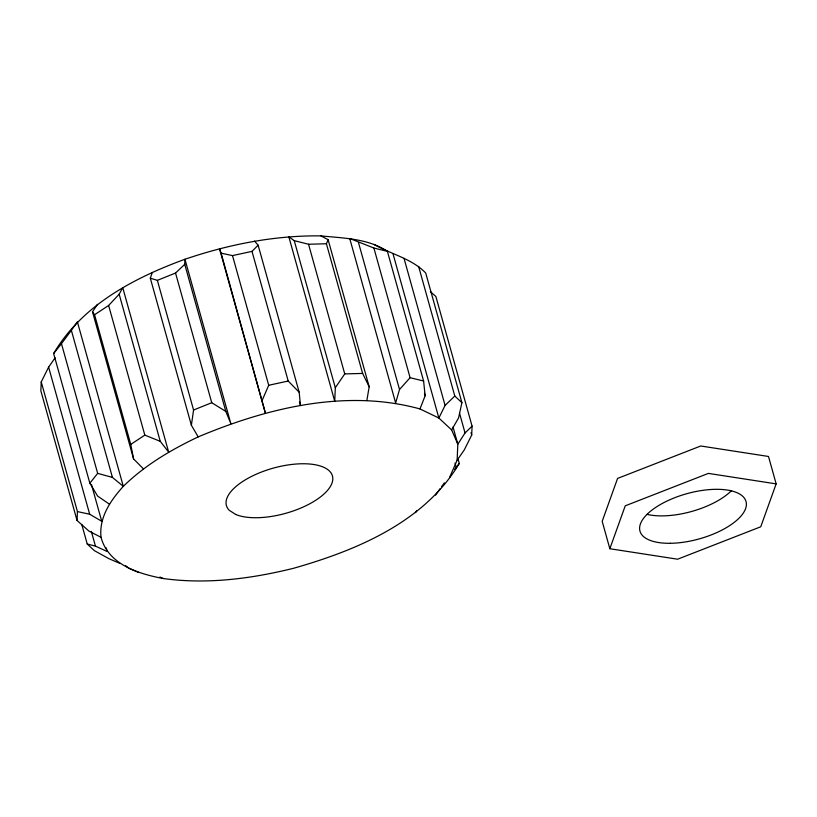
<?xml version="1.0" encoding="UTF-8"?>
<svg xmlns="http://www.w3.org/2000/svg" width="817" height="817" viewBox="0 0 817 817"><rect width="100%" height="100%" fill="white"/><g stroke="black" fill="none" stroke-linecap="round" stroke-linejoin="round"><path stroke-width="1.23" d="M109.253 504.069L97.611 496.082L89.85 483.215L53.646 353.547C81.996 305.17 133.947 277.913 184.948 259.255L230.874 423.737L225.809 411.411L184.754 264.33L184.948 259.255C228.689 244.375 274.624 235.296 320.958 235.888C343.252 238.176 368.201 238.441 387.401 251.35L423.604 381.018L425.146 395.796L419.969 408.929C346.03 388.575 267.159 407.887 198.204 436.891C171.07 449.779 144.875 465.2 123.306 486.35C110.642 500.361 98.847 517.467 101.032 537.3C108.232 564.578 138.594 573.851 163.206 578.518C206.793 584.563 251.003 578.793 293.456 568.315C356.59 550.321 424.135 522.339 459.287 463.453L457.928 458.562M294.243 240.637L335.307 387.707L334.735 401.249L288.82 236.777L294.243 240.637L308.54 244.252L326.412 243.762L328.117 239.708L320.958 235.888M55.086 357.826L48.611 367.15L41.238 381.927L40.85 390.843L77.053 520.5L88.951 531.111L101.032 537.3M77.053 520.5L77.441 511.595L41.238 381.927M449.605 477.414L457.132 460.216L457.816 444.182L453.026 426.995M457.132 460.216L464.322 449.85L471.695 435.073L472.083 426.157L435.88 296.5L430.385 291.598M198.204 436.891L191.382 425.269L193.568 410.022L157.364 280.354L150.318 278.199L152.279 272.408M366.874 400.371L369.182 386.778L328.117 239.708M374.043 244.446C391.037 254.24 411.758 258.54 425.708 273.001L461.911 402.669L458.551 417.947L451.658 429.946L457.816 444.182L465.047 432.959L472.083 426.157M373.89 248.041L410.093 377.699L399.513 389.515L395.653 402.965L349.727 238.482L373.89 248.041L387.401 251.35M609.839 548.728L625.24 505.825L708.39 473.4L776.15 483.878L760.75 526.781L677.599 559.206L609.839 548.728L602.19 521.317L617.581 478.415L700.741 445.99L768.501 456.468L776.15 483.878M262.216 400.259L268.711 385.267L232.508 255.598L221.152 253.188L219.477 248.685L265.402 413.167L221.152 253.188M418.6 266.383L454.803 396.051L445.081 405.406L438.872 418.038L451.658 429.946M119.17 294.232L122.734 287.625L168.659 452.107L160.234 441.313L119.17 294.232L108.62 305.466L94.558 314.749L130.761 444.417L133.58 458.919L143.373 468.805M133.58 458.919L92.515 311.839L97.448 304.322M415.485 512.678L416.721 510.799M335.307 387.707L344.743 373.91L308.54 244.252M71.365 330.334L77.39 321.867L123.306 486.35L112.429 477.414L97.662 473.36L61.459 343.691L71.365 330.334L112.429 477.414M435.553 495.133L440.23 488.546M441.568 486.666L444.397 482.847M53.646 353.547L61.459 343.691M89.85 483.215L97.662 473.36M454.599 469.367L459.287 463.453M232.508 255.598L252.004 251.381L258.121 245.182L254.557 241.097M157.364 280.354L175.532 273.041L184.754 264.33M130.761 444.417L144.823 435.124L160.234 441.313M193.568 410.022L211.736 402.71L225.809 411.411M268.711 385.267L288.207 381.039L299.185 392.262L300.472 405.569L299.451 401.893M344.743 373.91L362.615 373.43L369.182 386.778M77.441 511.595L89.676 514.22L101.727 521.266L91.443 484.44M410.093 377.699L423.604 381.018M81.761 524.422L87.225 543.999L95.446 546.124L107.201 551.536L106.169 547.85M138.89 572.554L128.851 568.275L125.532 565.65M119.987 563.444L108.916 558.675L94.333 550.617L87.225 543.999M159.928 577.037L163.206 578.518M419.969 408.929L438.872 418.038L392.946 253.556M454.803 396.051L461.911 402.669M92.515 311.839L94.558 314.749M471.021 432.622L471.695 435.073M459.573 413.351L465.047 432.959M404.017 258.325L445.081 405.406M455.018 463.086L456.386 467.988M424.462 393.345L425.146 395.796M358.449 242.435L399.513 389.515M326.412 243.762L362.615 373.43M258.121 245.182L299.185 392.262M252.004 251.381L288.207 381.039M175.532 273.041L211.736 402.71M150.318 278.199L191.382 425.269M108.62 305.466L144.823 435.124M48.611 367.15L89.676 514.22M91.341 531.418L95.446 546.124M731.572 490.557A55.045 23.438 -15.6 0 1 647.166 514.393M235.684 514.455L229.25 510.308A55.045 23.438 -15.6 0 1 284.102 465.619A55.045 23.438 -15.6 0 1 325.656 492.406A55.045 23.438 -15.6 0 1 235.684 514.455M670.41 543.295A55.045 23.438 -15.6 0 0 746.187 502.22A55.045 23.438 -15.6 0 0 662.383 503.405A55.045 23.438 -15.6 0 0 670.41 543.295"/></g></svg>
